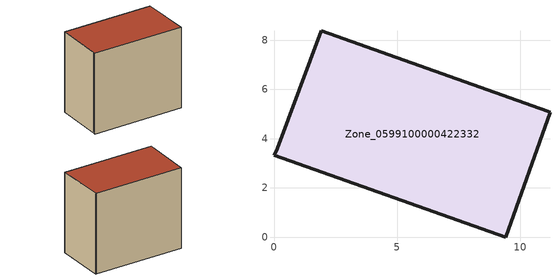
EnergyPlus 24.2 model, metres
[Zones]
Zone_0599100000422332
 floor ground (C_G): 0.13,3.6 1.92,8.38 11.12,5.12 11.2,5.07 9.41,0 0,3.33 z0.56
 wall outside (C_F): 9.41,0 11.2,5.07 11.12,5.12 1.92,8.38 0.13,3.6 0,3.33 9.41,0 z0.56:9.3
 roof outside (C_R): 1.92,8.38 0.13,3.6 0,3.33 9.41,0 11.2,5.07 11.12,5.12 z9.3
[BUILDING]
Pand.0599100000422332: North Axis=0; Terrain=City; Loads Convergence Tolerance Value=0.04; Temperature Convergence Tolerance Value=0.4; Solar Distribution=FullExterior; Maximum Number of Warmup Days=25; Minimum Number of Warmup Days=1
[Site:Location]
Rotterdam.The.Hague.AP_ZH_NLD Design_Conditions: Latitude=51.96; Longitude=4.45; Time Zone=1; Elevation=-4.5
[SITE:GROUNDTEMPERATURE:BUILDINGSURFACE]
18, 18, 18, 18, 18, 18, 18, 18, 18, 18, 18, 18
[MATERIAL] Thermal Absorptance=0.9; Solar Absorptance=0.7; Visible Absorptance=0.7
Name | Roughness | Thickness | Conductivity | Density | Specific Heat
G.TI.1992-2005 | MediumSmooth | 0.15 | 0.06 | 540 | 1210
F.TI.1992-2005 | Rough | 0.3 | 0.12 | 1920 | 840
R.TI.1992-2005 | MediumRough | 0.2 | 0.08 | 1500 | 1000
[CONSTRUCTION]
C_G: G.TI.1992-2005
C_F: F.TI.1992-2005
C_R: R.TI.1992-2005
[ZONE]
Zone_0599100000422332: Type=1; Multiplier=1; Ceiling Height=Autocalculate; Volume=Autocalculate; Floor Area=autocalculate; Part of Total Floor Area=Yes
[ZONEINFILTRATION:DESIGNFLOWRATE]
Infil_Zone_0599100000422332: Zone or ZoneList or Space or SpaceList=Zone_0599100000422332; Schedule=AlwaysOn; Design Flow Rate Calculation Method=Flow/Area; Flow Rate per Floor Area=0.0015; Constant Term Coefficient=1; Temperature Term Coefficient=0; Velocity Term Coefficient=0; Velocity Squared Term Coefficient=0
[HVACTEMPLATE:ZONE:IDEALLOADSAIRSYSTEM]
Zone_0599100000422332: Maximum Heating Supply Air Temperature=50; Minimum Cooling Supply Air Temperature=13; Maximum Heating Supply Air Humidity Ratio=0.0156; Minimum Cooling Supply Air Humidity Ratio=0.0077; Heating Limit=NoLimit; Cooling Limit=NoLimit; Dehumidification Control Type=ConstantSensibleHeatRatio; Cooling Sensible Heat Ratio=0.7; Dehumidification Setpoint=60; Humidification Control Type=None; Humidification Setpoint=30; Outdoor Air Method=None; Outdoor Air Flow Rate per Person=0.00944; Outdoor Air Flow Rate per Zone Floor Area=0; Outdoor Air Flow Rate per Zone=0; Demand Controlled Ventilation Type=None; Outdoor Air Economizer Type=NoEconomizer; Heat Recovery Type=None; Sensible Heat Recovery Effectiveness=0.7; Latent Heat Recovery Effectiveness=0.65
[ZONECONTROL:THERMOSTAT]
ThermostatControl_Zone_0599100000422332: Zone or ZoneList=Zone_0599100000422332; Control Type Schedule=DualSetpointControlType; Control 1=Thermostat_Zone_0599100000422332; Temperature Difference Between Cutout And Setpoint=0
[THERMOSTATSETPOINT:DUALSETPOINT]
Thermostat_Zone_0599100000422332: Heating Setpoint Temperature Schedule=HeatingSetpoint_Zone_0599100000422332; Cooling Setpoint Temperature Schedule=CoolingSetpoint_Zone_0599100000422332
[SCHEDULE:COMPACT]
HeatingSetpoint_Zone_0599100000422332: Through: 12/31, For: AllDays, Until: 24:00, 21
CoolingSetpoint_Zone_0599100000422332: Through: 12/31, For: AllDays, Until: 24:00, 24
DualSetpointControlType: Through: 12/31, For: AllDays, Until: 24:00, 4
AlwaysOn: Through: 12/31, For: AllDays, Until: 24:00, 1
